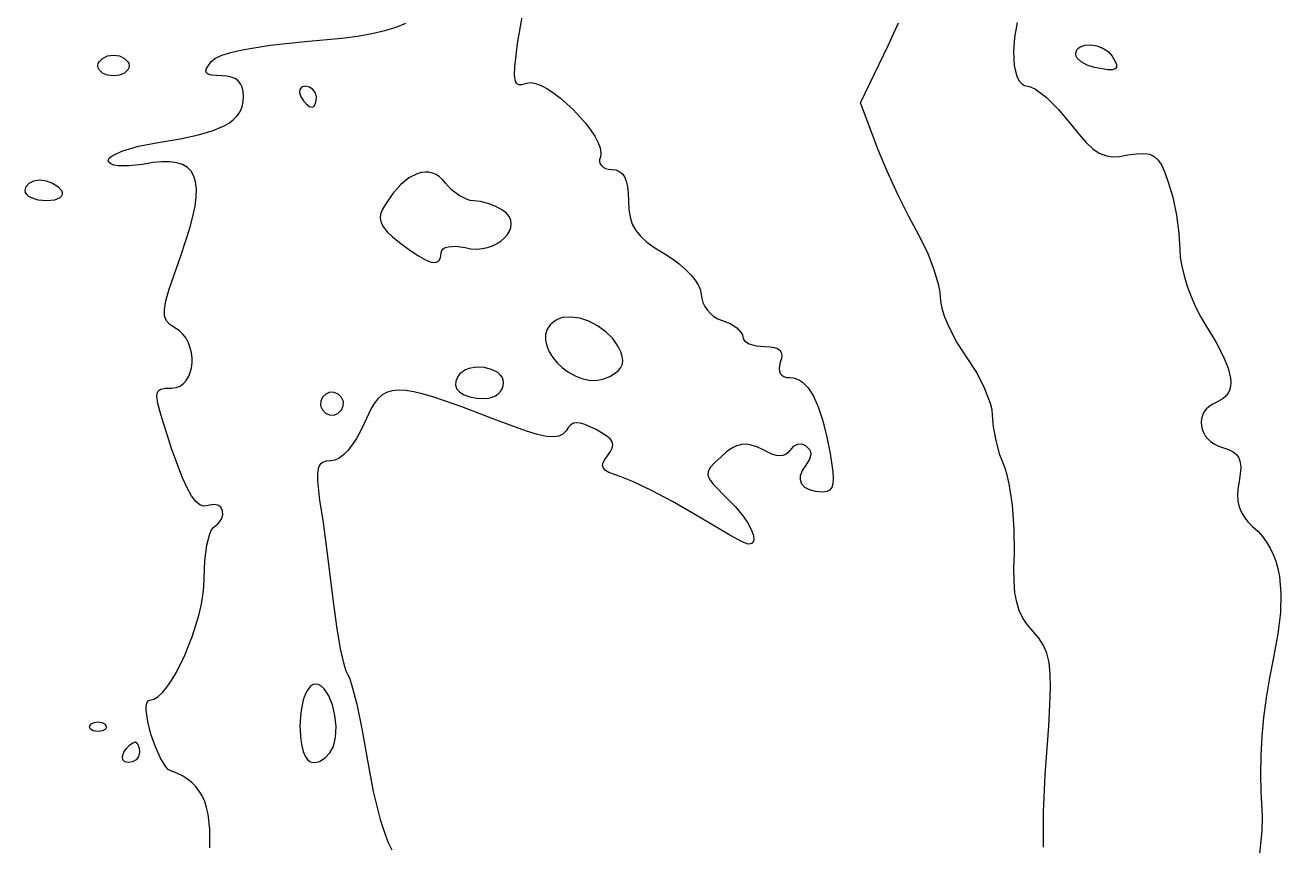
# Model space of a CAD drawing. Extents: x 239 to 1106, y -837 to 40.
# Drawn here: x 764.8 to 1105.5, y -414.3 to -191.7 of the extents above; entities that cross this region are included whole.
import ezdxf

# ---------------------------------------------------------------- set-up
doc = ezdxf.new("R2010")
doc.units = 0

msp = doc.modelspace()

# ---------------------------------------------------------------- linework, layer by layer
at = {"layer": 'Layer 1'}
for p, q in [((900.252435, -185.94803), (898.312156, -196.707734)), ((855.034462, -194.639526), (858.920185, -193.94286)), ((858.920185, -193.94286), (862.387536, -193.135399)), ((862.387536, -193.135399), (865.449329, -192.209288)), ((865.449329, -192.209288), (868.118382, -191.156674)), ((999.06534, -196.990228), (1001.747001, -191.074595)), ((1033.985381, -191.015389), (1033.23628, -195.036502)), ((823.699715, -198.401084), (831.332944, -197.139905)), ((831.332944, -197.139905), (840.738896, -196.143308)), ((840.738896, -196.143308), (850.717549, -195.233253)), ((850.717549, -195.233253), (855.034462, -194.639526)), ((898.312156, -196.707734), (897.597781, -202.987161)), ((991.44535, -212.794628), (999.06534, -196.990228)), ((1033.23628, -195.036502), (1032.966736, -199.001392)), ((1050.588095, -197.906403), (1051.095901, -197.555555)), ((1051.095901, -197.555555), (1052.400075, -197.130017)), ((1052.400075, -197.130017), (1053.962217, -197.061667)), ((1053.962217, -197.061667), (1055.630193, -197.337275)), ((1055.630193, -197.337275), (1057.251868, -197.943612)), ((784.920957, -201.598716), (785.846998, -200.694724)), ((785.846998, -200.694724), (787.196371, -200.055315)), ((787.196371, -200.055315), (788.81033, -199.81278)), ((788.81033, -199.81278), (790.424289, -200.055315)), ((790.424289, -200.055315), (791.773663, -200.694724)), ((791.773663, -200.694724), (792.699703, -201.598716)), ((815.338896, -201.505528), (816.441875, -200.673192)), ((816.441875, -200.673192), (818.236076, -199.87393)), ((818.236076, -199.87393), (820.671893, -199.114356)), ((820.671893, -199.114356), (823.699715, -198.401084)), ((1032.966736, -199.001392), (1033.186671, -202.609095)), ((1049.87, -199.53111), (1049.956127, -198.892527)), ((1049.972526, -200.07075), (1049.87, -199.53111)), ((1049.956127, -198.892527), (1050.201831, -198.351509)), ((1050.266875, -200.620311), (1049.972526, -200.07075)), ((1050.201831, -198.351509), (1050.588095, -197.906403)), ((1051.351668, -201.683055), (1050.266875, -200.620311)), ((1057.251868, -197.943612), (1058.675105, -198.867448)), ((1058.675105, -198.867448), (1059.74777, -200.095554)), ((1059.74777, -200.095554), (1060.513959, -201.340198)), ((784.577, -202.635), (784.666297, -202.10859)), ((784.666297, -203.242438), (784.577, -202.635)), ((784.577, -202.635), (784.577, -202.635)), ((784.666297, -202.10859), (784.920957, -201.598716)), ((784.920957, -203.790345), (784.666297, -203.242438)), ((785.846998, -204.681109), (784.920957, -203.790345)), ((792.699703, -203.790345), (791.773663, -204.681109)), ((792.699703, -201.598716), (792.954363, -202.10859)), ((792.954363, -203.242438), (792.699703, -203.790345)), ((792.954363, -202.10859), (793.04366, -202.635)), ((793.04366, -202.635), (792.954363, -203.242438)), ((813.850616, -204.119942), (814.033619, -203.432576)), ((813.998342, -204.645249), (813.850616, -204.119942)), ((814.033619, -203.432576), (815.338896, -201.505528)), ((897.597781, -202.987161), (897.528328, -205.061926)), ((1033.186671, -202.609095), (1033.483293, -204.184951)), ((1033.483293, -204.184951), (1033.906006, -205.558648)), ((1052.965626, -202.587048), (1051.351668, -201.683055)), ((1054.95, -203.2), (1052.965626, -202.587048)), ((1058.557149, -203.826175), (1054.95, -203.199994)), ((1054.95, -203.199994), (1054.95, -203.2)), ((1059.74226, -203.80523), (1058.557149, -203.826175)), ((1060.523883, -203.552774), (1059.74226, -203.80523)), ((1060.513959, -201.340198), (1060.903118, -202.326873)), ((1060.90863, -203.062193), (1060.523883, -203.552774)), ((1060.903118, -202.326873), (1060.90863, -203.062193)), ((787.196371, -205.254373), (785.846998, -204.681109)), ((788.81033, -205.45722), (787.196371, -205.254373)), ((790.424289, -205.254373), (788.81033, -205.45722)), ((791.773663, -204.681109), (790.424289, -205.254373)), ((814.490026, -205.025037), (813.998342, -204.645249)), ((815.338897, -205.275839), (814.490026, -205.025037)), ((818.161116, -205.456638), (815.338897, -205.275839)), ((819.550178, -205.537115), (818.161116, -205.456638)), ((820.754031, -205.782957), (819.550178, -205.537115)), ((821.772676, -206.200778), (820.754031, -205.782957)), ((822.606112, -206.797192), (821.772676, -206.200778)), ((823.25434, -207.578814), (822.606112, -206.797192)), ((823.71736, -208.55226), (823.25434, -207.578814)), ((897.528328, -205.061926), (897.677156, -206.514921)), ((897.677156, -206.514921), (898.064109, -207.412294)), ((898.064109, -207.412294), (898.709031, -207.820189)), ((898.709031, -207.820189), (899.631765, -207.804753)), ((899.631765, -207.804753), (900.852156, -207.432134)), ((900.852156, -207.432134), (901.98256, -207.272695)), ((901.98256, -207.272695), (903.333725, -207.505996)), ((903.333725, -207.505996), (904.86183, -208.088215)), ((1033.906006, -205.558648), (1034.45605, -206.692566)), ((1034.45605, -206.692566), (1035.134665, -207.549086)), ((1035.134665, -207.549086), (1035.943091, -208.090586)), ((823.995172, -209.724143), (823.71736, -208.55226)), ((824.087776, -211.101078), (823.995172, -209.724143)), ((824.017013, -212.328846), (824.087776, -211.101078)), ((839.328331, -209.161566), (839.231317, -210.065558)), ((839.231317, -210.065558), (839.61055, -211.101842)), ((839.848677, -208.522157), (839.328331, -209.161566)), ((839.61055, -211.101842), (840.333744, -212.257187)), ((840.73944, -208.279622), (839.848677, -208.522157)), ((841.938882, -208.522157), (840.73944, -208.279622)), ((842.926659, -209.161566), (841.938882, -208.522157)), ((843.596936, -210.065558), (842.926659, -209.161566)), ((843.84388, -211.101842), (843.596936, -210.065558)), ((843.746866, -212.257187), (843.84388, -211.101842)), ((843.84388, -211.101842), (843.84388, -211.101842)), ((904.86183, -208.088215), (906.523054, -208.975532)), ((906.523054, -208.975532), (908.273574, -210.124124)), ((908.273574, -210.124124), (910.069569, -211.49017)), ((1035.943091, -208.090586), (1036.882568, -208.279446)), ((1036.882568, -208.279446), (1037.77333, -208.484498)), ((1037.77333, -208.484498), (1038.928676, -209.073195)), ((1038.928676, -209.073195), (1041.821451, -211.242777)), ((822.892737, -215.541683), (823.427348, -214.544601)), ((823.427348, -214.544601), (823.799489, -213.475171)), ((823.799489, -213.475171), (824.017013, -212.328846)), ((840.333744, -212.257187), (841.162772, -213.147951)), ((841.162772, -213.147951), (841.991799, -213.721215)), ((841.991799, -213.721215), (842.71499, -213.924062)), ((842.71499, -213.924062), (843.129504, -213.721215)), ((843.129504, -213.721215), (843.491102, -213.147951)), ((843.491102, -213.147951), (843.746866, -212.257187)), ((910.069569, -211.49017), (913.622701, -214.69934)), ((996.24312, -225.494628), (991.44535, -212.794628)), ((1041.821451, -211.242777), (1045.137559, -214.470694)), ((1045.137559, -214.470694), (1048.453668, -218.439446)), ((820.23553, -218.14432), (821.304682, -217.336995)), ((821.304682, -217.336995), (822.1878, -216.470965)), ((822.1878, -216.470965), (822.892737, -215.541683)), ((913.622701, -214.69934), (916.831877, -218.252472)), ((811.824334, -221.459538), (815.833318, -220.259542)), ((815.833318, -220.259542), (818.972489, -218.897488)), ((818.972489, -218.897488), (820.23553, -218.14432)), ((916.831877, -218.252472), (918.197928, -220.048471)), ((918.197928, -220.048471), (919.346526, -221.798996)), ((1048.453668, -218.439446), (1050.71806, -221.291983)), ((1050.71806, -221.291983), (1052.704638, -223.532671)), ((791.314711, -225.811927), (795.6142, -224.546338)), ((795.6142, -224.546338), (800.945576, -223.518878)), ((800.945576, -223.518878), (806.882699, -222.533856)), ((806.882699, -222.533856), (811.824334, -221.459538)), ((919.346526, -221.798996), (920.233849, -223.460226)), ((920.233849, -223.460226), (920.816076, -224.98834)), ((1052.704638, -223.532671), (1054.506007, -225.21112)), ((787.398876, -228.316648), (787.66842, -227.751653)), ((787.66842, -227.751653), (788.44398, -227.130433)), ((788.44398, -227.130433), (789.675946, -226.476141)), ((789.675946, -226.476141), (791.314711, -225.811927)), ((920.676085, -228.101625), (920.660651, -228.713473)), ((920.889956, -227.469934), (920.676085, -228.101625)), ((920.816076, -224.98834), (921.049386, -226.339516)), ((921.049386, -226.339516), (920.889956, -227.469934)), ((998.716996, -231.293386), (996.24312, -225.494628)), ((1054.506007, -225.21112), (1056.214772, -226.37694)), ((1056.214772, -226.37694), (1057.923536, -227.079739)), ((1057.923536, -227.079739), (1059.724904, -227.369126)), ((1059.724904, -227.369126), (1061.71148, -227.294712)), ((1061.71148, -227.294712), (1063.975868, -226.906106)), ((1063.975868, -226.906106), (1066.370345, -226.584747)), ((1066.370345, -226.584747), (1068.315032, -226.504821)), ((1068.315032, -226.504821), (1069.889303, -226.72255)), ((1069.889303, -226.72255), (1071.172534, -227.29416)), ((1071.172534, -227.29416), (1072.244101, -228.275874)), ((787.579123, -228.886054), (787.398876, -228.316648)), ((788.100022, -229.326475), (787.579123, -228.886054)), ((788.931805, -229.641219), (788.100022, -229.326475)), ((790.044709, -229.833593), (788.931805, -229.641219)), ((792.994812, -229.864461), (790.044709, -229.833593)), ((796.712206, -229.445538), (792.994812, -229.864461)), ((799.471172, -228.977133), (796.712206, -229.445538)), ((801.930002, -228.741066), (799.471172, -228.977133)), ((804.09283, -228.744779), (801.930002, -228.741066)), ((805.963789, -228.995713), (804.09283, -228.744779)), ((807.547014, -229.501309), (805.963789, -228.995713)), ((808.84664, -230.26901), (807.547014, -229.501309)), ((809.866799, -231.306256), (808.84664, -230.26901)), ((810.611627, -232.620488), (809.866799, -231.306256)), ((873.337691, -231.53978), (872.272672, -231.675793)), ((874.372118, -231.580708), (873.337691, -231.53978)), ((875.368924, -231.801056), (874.372118, -231.580708)), ((920.660651, -228.713473), (920.830425, -229.285634)), ((920.830425, -229.285634), (921.172178, -229.798263)), ((921.172178, -229.798263), (921.672681, -230.231517)), ((921.672681, -230.231517), (922.318704, -230.565553)), ((922.318704, -230.565553), (923.097019, -230.780526)), ((923.097019, -230.780526), (923.994396, -230.856594)), ((923.994396, -230.856594), (925.079737, -230.97731)), ((925.079737, -230.97731), (926.009636, -231.346073)), ((926.009636, -231.346073), (926.7874, -231.972805)), ((1001.640653, -237.594875), (998.716996, -231.293386)), ((1072.244101, -228.275874), (1073.183378, -229.723915)), ((1073.183378, -229.723915), (1074.069742, -231.694508)), ((765.121861, -235.465716), (765.950887, -234.561724)), ((765.950887, -234.561724), (767.203248, -233.922315)), ((767.203248, -233.922315), (768.77311, -233.67978)), ((768.77311, -233.67978), (770.53259, -233.922315)), ((770.53259, -233.922315), (772.26561, -234.561724)), ((772.26561, -234.561724), (773.734045, -235.465716)), ((811.085258, -234.219149), (810.611627, -232.620488)), ((811.291825, -236.109679), (811.085258, -234.219149)), ((866.734674, -234.923137), (864.551312, -237.373837)), ((868.964341, -233.120665), (866.734674, -234.923137)), ((871.184089, -231.986264), (868.964341, -233.120665)), ((872.272672, -231.675793), (871.184089, -231.986264)), ((876.321082, -232.203305), (875.368924, -231.801056)), ((877.221562, -232.789935), (876.321082, -232.203305)), ((878.063338, -233.563427), (877.221562, -232.789935)), ((878.83938, -234.526262), (878.063338, -233.563427)), ((880.545938, -236.347472), (878.83938, -234.526262)), ((926.7874, -231.972805), (927.416336, -232.867426)), ((927.416336, -232.867426), (927.899751, -234.039861)), ((927.899751, -234.039861), (928.240953, -235.500029)), ((1074.069742, -231.694508), (1074.982568, -234.243876)), ((1074.982568, -234.243876), (1076.18201, -238.380188)), ((764.822, -236.502), (765.121861, -235.465716)), ((764.937755, -237.109438), (764.822, -236.502)), ((764.822, -236.502), (764.822, -236.502)), ((765.271792, -237.657345), (764.937755, -237.109438)), ((765.804265, -238.139107), (765.271792, -237.657345)), ((766.515332, -238.548109), (765.804265, -238.139107)), ((773.734045, -235.465716), (774.69977, -236.502)), ((774.640239, -238.139107), (774.205881, -238.548109)), ((774.876159, -237.657345), (774.640239, -238.139107)), ((774.69977, -236.502), (774.900412, -237.109438)), ((774.900412, -237.109438), (774.876159, -237.657345)), ((810.920305, -240.796113), (811.235462, -238.29952)), ((811.235462, -238.29952), (811.291825, -236.109679)), ((864.551312, -237.373837), (862.47048, -240.452922)), ((882.543539, -237.877643), (880.545938, -236.347472)), ((884.594057, -238.931567), (882.543539, -237.877643)), ((928.240953, -235.500029), (928.443249, -237.257853)), ((928.443249, -237.257853), (928.509946, -239.323254)), ((1004.617218, -243.631791), (1001.640653, -237.594875)), ((1076.18201, -238.380188), (1077.169787, -243.204415)), ((768.393872, -239.121373), (766.515332, -238.548109)), ((770.74866, -239.32422), (768.393872, -239.121373)), ((772.794771, -239.121373), (770.74866, -239.32422)), ((774.205881, -238.548109), (772.794771, -239.121373)), ((810.350486, -243.6069), (810.920305, -240.796113)), ((861.679486, -241.769224), (861.222529, -242.992922)), ((862.47048, -240.452922), (861.679486, -241.769224)), ((885.564747, -239.222057), (884.594057, -238.931567)), ((886.45937, -239.324032), (885.564747, -239.222057)), ((888.329093, -239.52247), (886.45937, -239.324032)), ((890.41048, -240.064866), (888.329093, -239.52247)), ((892.491868, -240.871845), (890.41048, -240.064866)), ((894.36159, -241.864032), (892.491868, -240.871845)), ((895.410206, -242.700571), (894.36159, -241.864032)), ((928.509946, -239.323254), (928.610267, -241.701195)), ((928.610267, -241.701195), (928.942098, -243.794709)), ((809.530141, -246.739322), (810.350486, -243.6069)), ((861.222529, -242.992922), (861.116145, -244.163702)), ((861.116145, -244.163702), (861.37687, -245.321253)), ((896.135949, -243.60863), (895.410206, -242.700571)), ((896.559901, -244.567125), (896.135949, -243.60863)), ((896.703147, -245.554973), (896.559901, -244.567125)), ((928.942098, -243.794709), (929.551741, -245.663327)), ((1007.24982, -248.636828), (1004.617218, -243.631791)), ((1077.169787, -243.204415), (1077.840064, -248.134472)), ((807.154406, -253.998838), (809.530141, -246.739322)), ((861.37687, -245.321253), (862.021241, -246.505263)), ((862.021241, -246.505263), (863.065793, -247.755419)), ((863.065793, -247.755419), (864.527064, -249.11141)), ((894.89075, -249.378202), (895.659489, -248.483786)), ((895.659489, -248.483786), (896.231857, -247.534387)), ((896.231857, -247.534387), (896.586771, -246.551088)), ((896.586771, -246.551088), (896.703147, -245.554973)), ((929.551741, -245.663327), (930.485499, -247.366579)), ((930.485499, -247.366579), (931.789673, -248.963997)), ((1009.604608, -253.306691), (1007.24982, -248.636828)), ((1077.840064, -248.134472), (1078.087008, -252.588276)), ((864.527064, -249.11141), (866.42159, -250.612922)), ((866.42159, -250.612922), (869.175461, -252.69045)), ((878.208778, -252.381219), (878.796925, -252.021276)), ((878.796925, -252.021276), (879.580201, -251.777087)), ((879.580201, -251.777087), (881.639541, -251.649204)), ((881.639541, -251.649204), (884.20159, -252.024032)), ((884.20159, -252.024032), (885.782267, -252.32851)), ((888.839443, -252.287583), (890.273773, -251.984346)), ((890.273773, -251.984346), (891.617153, -251.520706)), ((891.617153, -251.520706), (892.848498, -250.917746)), ((892.848498, -250.917746), (893.946725, -250.19655)), ((893.946725, -250.19655), (894.89075, -249.378202)), ((931.789673, -248.963997), (933.510565, -250.515111)), ((933.510565, -250.515111), (935.694479, -252.079453)), ((935.694479, -252.079453), (938.387716, -253.716554)), ((803.913263, -263.31655), (807.154406, -253.998838)), ((869.175461, -252.69045), (871.51923, -254.268577)), ((871.51923, -254.268577), (873.466124, -255.350612)), ((873.466124, -255.350612), (875.029373, -255.939861)), ((877.057849, -255.65323), (877.549535, -254.783965)), ((877.549535, -254.783965), (877.71049, -253.435142)), ((877.71048, -253.435142), (877.838913, -252.853611)), ((877.71049, -253.435142), (877.71048, -253.435142)), ((877.838913, -252.853611), (878.208778, -252.381219)), ((885.782267, -252.32851), (887.335246, -252.409332)), ((887.335246, -252.409332), (888.839443, -252.287583)), ((938.387716, -253.716554), (940.432723, -255.046083)), ((940.432723, -255.046083), (942.312366, -256.468218)), ((1011.483148, -258.055955), (1009.604608, -253.306691)), ((1078.087008, -252.588276), (1078.228119, -254.67738)), ((1078.228119, -254.67738), (1078.633813, -257.077368)), ((875.029373, -255.939861), (876.222205, -256.039631)), ((876.222205, -256.039631), (877.057849, -255.65323)), ((942.312366, -256.468218), (943.993571, -257.94327)), ((943.993571, -257.94327), (945.443266, -259.431554)), ((1012.726688, -262.328981), (1011.483148, -258.055955)), ((1078.633813, -257.077368), (1079.277632, -259.70225)), ((945.443266, -259.431554), (946.628378, -260.893381)), ((946.628378, -260.893381), (947.515834, -262.289065)), ((947.515834, -262.289065), (948.072561, -263.578919)), ((1013.060725, -264.113267), (1012.726688, -262.328981)), ((1079.277632, -259.70225), (1080.133117, -262.466039)), ((803.021949, -266.475555), (803.913263, -263.31655)), ((948.072561, -263.578919), (948.265486, -264.723254)), ((948.265486, -264.723254), (948.38069, -265.801981)), ((1013.17648, -265.570128), (1013.060725, -264.113267)), ((1013.317591, -267.094794), (1013.17648, -265.570128)), ((1080.133117, -262.466039), (1081.17381, -265.282744)), ((1081.17381, -265.282744), (1082.373254, -268.066378)), ((802.603577, -268.850734), (803.021949, -266.475555)), ((802.648226, -270.604146), (802.603577, -268.850734)), ((948.38069, -265.801981), (948.710868, -266.897245)), ((948.710868, -266.897245), (949.232869, -267.972664)), ((949.232869, -267.972664), (949.923541, -268.99186)), ((949.923541, -268.99186), (950.759734, -269.918452)), ((1013.723285, -268.87743), (1013.317591, -267.094794)), ((1014.367104, -270.858503), (1013.723285, -268.87743)), ((1082.373254, -268.066378), (1083.704989, -270.730951)), ((803.145973, -271.897845), (802.648226, -270.604146)), ((804.086897, -272.893891), (803.145973, -271.897845)), ((908.75488, -271.779524), (907.372502, -272.890154)), ((909.655074, -271.328561), (908.75488, -271.779524)), ((910.651595, -271.029321), (909.655074, -271.328561)), ((912.869123, -270.857893), (910.651595, -271.029321)), ((915.278479, -271.209017), (912.869123, -270.857893)), ((917.750678, -272.026469), (915.278479, -271.209017)), ((920.156733, -273.254025), (917.750678, -272.026469)), ((950.759734, -269.918452), (951.718297, -270.71606)), ((951.718297, -270.71606), (952.776078, -271.348304)), ((952.776078, -271.348304), (953.909926, -271.778804)), ((953.909926, -271.778804), (956.101555, -272.643109)), ((1015.222589, -272.978483), (1014.367104, -270.858503)), ((1083.704989, -270.730951), (1085.142558, -273.190476)), ((805.461076, -273.754338), (804.086897, -272.893891)), ((806.642191, -274.542785), (805.461076, -273.754338)), ((807.647193, -275.511065), (806.642191, -274.542785)), ((808.478563, -276.627346), (807.647193, -275.511065)), ((906.03815, -275.612468), (906.007626, -277.137336)), ((906.480017, -274.182271), (906.03815, -275.612468)), ((907.372502, -272.890154), (906.480017, -274.182271)), ((922.367658, -274.83546), (920.156733, -273.254025)), ((924.254469, -276.714551), (922.367658, -274.83546)), ((956.101555, -272.643109), (957.896311, -273.824912)), ((957.896311, -273.824912), (959.108984, -275.11255)), ((959.108984, -275.11255), (959.439162, -275.72991)), ((959.439162, -275.72991), (959.554366, -276.294354)), ((1017.462726, -277.397034), (1015.222589, -272.978483)), ((1085.142558, -273.190476), (1087.85674, -277.629962)), ((809.13878, -277.859796), (808.478563, -276.627346)), ((809.630326, -279.176581), (809.13878, -277.859796)), ((809.955681, -280.54587), (809.630326, -279.176581)), ((906.007626, -277.137336), (906.349172, -278.713467)), ((906.349172, -278.713467), (907.023514, -280.297453)), ((925.68818, -278.835074), (924.254469, -276.714551)), ((925.68816, -278.835084), (925.68818, -278.835074)), ((926.40143, -280.309584), (925.68816, -278.835084)), ((959.554366, -276.294354), (959.670121, -276.808638)), ((959.670121, -276.808638), (960.004158, -277.286541)), ((960.004158, -277.286541), (961.247699, -278.09352)), ((961.247699, -278.09352), (963.126238, -278.635916)), ((963.126238, -278.635916), (965.481026, -278.834354)), ((965.481026, -278.834354), (966.924658, -278.9005)), ((966.924658, -278.9005), (968.08717, -279.098937)), ((968.08717, -279.098937), (968.978485, -279.429666)), ((1020.23203, -281.656828), (1017.462726, -277.397034)), ((1087.85674, -277.629962), (1089.869777, -281.454289)), ((810.117325, -281.935829), (809.955681, -280.54587)), ((810.117738, -283.314625), (810.117325, -281.935829)), ((907.023514, -280.297453), (907.991377, -281.845885)), ((907.991377, -281.845885), (909.213488, -283.315356)), ((926.843503, -281.582339), (926.40143, -280.309584)), ((927.007765, -282.689729), (926.843503, -281.582339)), ((926.8876, -283.668135), (927.007765, -282.689729)), ((968.978485, -279.429666), (969.608524, -279.892686)), ((969.608524, -279.892686), (969.987208, -280.487999)), ((970.030203, -282.075497), (969.714356, -283.067684)), ((969.987208, -280.487999), (970.124461, -281.215602)), ((970.124461, -281.215602), (970.030203, -282.075497)), ((1023.001334, -285.912195), (1020.23203, -281.656828)), ((1089.869777, -281.454289), (1091.194897, -284.709759)), ((809.176402, -287.065715), (809.644796, -285.911401)), ((809.644796, -285.911401), (809.959402, -284.650427)), ((809.959402, -284.650427), (810.117738, -283.314625)), ((883.488824, -285.691637), (882.784022, -286.29129)), ((884.315168, -285.216835), (883.488824, -285.691637)), ((885.237836, -284.863161), (884.315168, -285.216835)), ((887.271274, -284.504321), (885.237836, -284.863161)), ((889.387391, -284.585349), (887.271274, -284.504321)), ((891.384445, -285.076481), (889.387391, -284.585349)), ((893.06069, -285.947951), (891.384445, -285.076481)), ((893.715465, -286.517012), (893.06069, -285.947951)), ((909.213488, -283.315356), (910.650571, -284.662458)), ((910.650571, -284.662458), (912.263354, -285.843781)), ((912.263354, -285.843781), (914.012562, -286.815918)), ((924.754399, -286.193252), (925.767532, -285.383516)), ((925.767532, -285.383516), (926.476394, -284.553938)), ((926.476394, -284.553938), (926.8876, -283.668135)), ((969.714356, -283.067684), (969.396856, -284.800704)), ((969.396856, -284.800704), (969.476231, -285.523347)), ((969.476231, -285.523347), (969.714356, -286.136849)), ((969.714356, -286.136849), (970.111231, -286.631288)), ((1025.241471, -290.299855), (1023.001334, -285.912195)), ((1091.194897, -284.709759), (1091.845331, -287.442676)), ((805.814543, -289.979715), (806.873289, -289.570369)), ((806.873289, -289.570369), (807.788168, -288.927032)), ((807.788168, -288.927032), (808.556699, -288.081536)), ((808.556699, -288.081536), (809.176402, -287.065715)), ((881.638384, -288.246517), (881.546882, -289.374302)), ((881.546882, -289.374302), (881.918401, -290.383025)), ((882.22598, -287.019514), (881.638384, -288.246517)), ((882.784022, -286.29129), (882.22598, -287.019514)), ((894.214384, -287.169994), (893.715465, -286.517012)), ((894.532228, -287.903179), (894.214384, -287.169994)), ((894.246875, -290.326803), (894.541224, -289.542975)), ((894.64378, -288.712844), (894.532228, -287.903179)), ((894.541224, -289.542975), (894.64375, -288.712844)), ((894.64375, -288.712844), (894.64378, -288.712844)), ((914.012562, -286.815918), (915.85892, -287.535461)), ((915.85892, -287.535461), (917.763156, -287.959001)), ((917.763156, -287.959001), (919.685993, -288.043131)), ((919.685993, -288.043131), (921.58816, -287.744441)), ((921.58816, -287.744441), (923.43038, -287.019524)), ((923.43038, -287.019524), (924.754399, -286.193252)), ((970.111231, -286.631288), (970.666856, -286.996744)), ((970.666856, -286.996744), (971.381231, -287.223293)), ((971.381231, -287.223293), (972.254356, -287.301014)), ((972.254356, -287.301014), (973.187219, -287.377357)), ((973.187219, -287.377357), (974.081634, -287.60749)), ((974.081634, -287.60749), (974.938843, -287.993065)), ((974.938843, -287.993065), (975.760085, -288.535736)), ((975.760085, -288.535736), (977.299629, -290.098981)), ((1091.921674, -288.627647), (1091.834306, -289.699343)), ((1091.845331, -287.442676), (1091.921674, -288.627647)), ((800.592745, -292.31045), (800.655584, -291.608755)), ((800.844099, -294.312462), (800.592745, -292.31045)), ((800.655584, -291.608755), (800.844099, -291.075732)), ((800.844099, -291.075732), (801.158292, -290.688229)), ((801.158292, -290.688229), (801.598161, -290.423096)), ((801.598161, -290.423096), (802.854932, -290.167334)), ((802.854932, -290.167334), (804.61441, -290.123238)), ((804.61441, -290.123238), (805.814543, -289.979715)), ((845.497497, -292.637496), (845.008019, -293.722286)), ((846.38385, -291.817288), (845.497497, -292.637496)), ((846.936167, -291.471677), (846.38385, -291.817288)), ((847.521557, -291.274894), (846.936167, -291.471677)), ((848.712182, -291.288123), (847.521557, -291.274894)), ((849.796972, -291.777601), (848.712182, -291.288123)), ((850.61718, -292.663954), (849.796972, -291.777601)), ((850.962791, -293.216271), (850.61718, -292.663954)), ((850.61718, -292.663954), (850.61718, -292.663954)), ((861.636991, -292.053097), (860.520919, -293.038052)), ((862.907678, -291.339754), (861.636991, -292.053097)), ((864.371841, -290.896782), (862.907678, -291.339754)), ((866.068341, -290.722942), (864.371841, -290.896782)), ((868.036039, -290.816994), (866.068341, -290.722942)), ((870.313795, -291.177696), (868.036039, -290.816994)), ((872.94047, -291.80381), (870.313795, -291.177696)), ((875.954925, -292.694094), (872.94047, -291.80381)), ((883.30262, -295.262214), (875.954925, -292.694094)), ((881.918401, -290.383025), (882.719868, -291.252841)), ((882.719868, -291.252841), (883.918209, -291.963909)), ((883.918209, -291.963909), (885.480352, -292.496382)), ((885.480352, -292.496382), (887.373223, -292.830419)), ((887.373223, -292.830419), (889.56375, -292.946174)), ((889.56375, -292.946174), (890.592317, -292.856877)), ((890.592317, -292.856877), (891.548124, -292.602216)), ((891.548124, -292.602216), (892.411327, -292.202035)), ((892.411327, -292.202035), (893.162083, -291.676176)), ((893.162083, -291.676176), (893.780546, -291.044485)), ((893.780546, -291.044485), (894.246875, -290.326803)), ((977.299629, -290.098981), (978.710191, -292.310455)), ((978.710191, -292.310455), (980.001692, -295.183387)), ((1026.740775, -294.317103), (1025.241471, -290.299855)), ((1089.8808, -292.96914), (1087.964778, -294.074876)), ((1090.606475, -292.292663), (1089.8808, -292.96914)), ((1091.175053, -291.526064), (1090.606475, -292.292663)), ((1091.584881, -290.663553), (1091.175053, -291.526064)), ((1091.834306, -289.699343), (1091.584881, -290.663553)), ((801.598161, -297.266974), (800.844099, -294.312462)), ((845.008019, -293.722286), (844.99479, -294.912911)), ((844.99479, -294.912911), (845.191573, -295.498301)), ((845.191573, -295.498301), (845.537184, -296.050618)), ((845.537184, -296.050618), (846.357392, -296.936971)), ((849.770514, -296.897284), (850.656867, -296.077076)), ((850.656867, -296.077076), (851.146345, -294.992285)), ((851.159574, -293.801661), (850.962791, -293.216271)), ((851.146345, -294.992285), (851.159574, -293.801661)), ((858.597177, -295.827761), (856.825566, -299.7188)), ((859.520601, -294.29586), (858.597177, -295.827761)), ((860.520919, -293.038052), (859.520601, -294.29586)), ((892.667766, -298.872134), (883.30262, -295.262214)), ((980.001692, -295.183387), (981.184055, -298.731004)), ((1027.146469, -296.029725), (1026.740775, -294.317103)), ((1027.28758, -297.461228), (1027.146469, -296.029725)), ((1085.235025, -295.888097), (1084.65749, -296.685429)), ((1085.977098, -295.175101), (1085.235025, -295.888097)), ((1086.886189, -294.564631), (1085.977098, -295.175101)), ((1087.964778, -294.074876), (1086.886189, -294.564631)), ((804.61441, -306.774338), (801.598161, -297.266974)), ((846.357392, -296.936971), (847.442182, -297.426449)), ((847.442182, -297.426449), (848.632807, -297.439678)), ((848.632807, -297.439678), (849.218197, -297.242895)), ((849.218197, -297.242895), (849.770514, -296.897284)), ((856.825566, -299.7188), (855.824008, -301.856962)), ((900.821352, -301.853106), (892.667766, -298.872134)), ((913.645376, -299.695096), (912.895172, -300.102444)), ((914.504721, -299.54241), (913.645376, -299.695096)), ((915.509587, -299.641077), (914.504721, -299.54241)), ((916.696353, -299.987792), (915.509587, -299.641077)), ((981.184055, -298.731004), (982.267202, -302.966537)), ((1027.538934, -300.622999), (1027.28758, -297.461228)), ((1083.98611, -298.460337), (1083.887304, -299.401534)), ((1083.887304, -299.401534), (1083.943114, -300.354306)), ((1084.242012, -297.548905), (1083.98611, -298.460337)), ((1084.65749, -296.685429), (1084.242012, -297.548905)), ((855.824008, -301.856962), (854.739769, -303.80661)), ((903.834849, -302.741664), (900.821352, -301.853106)), ((906.249725, -303.246577), (903.834849, -302.741664)), ((909.614343, -303.158381), (908.148662, -303.381072)), ((910.72945, -302.591732), (909.614343, -303.158381)), ((911.576666, -301.694354), (910.72945, -302.591732)), ((912.217729, -300.767761), (911.576666, -301.694354)), ((912.895172, -300.102444), (912.217729, -300.767761)), ((919.761106, -301.412132), (916.696353, -299.987792)), ((922.627421, -303.149562), (919.761106, -301.412132)), ((923.521492, -303.94221), (922.627421, -303.149562)), ((982.267202, -302.966537), (983.261056, -307.903214)), ((1028.240079, -304.340384), (1027.538934, -300.622999)), ((1083.943114, -300.354306), (1084.15106, -301.300463)), ((1084.15106, -301.300463), (1084.50866, -302.221815)), ((1084.50866, -302.221815), (1085.013434, -303.100172)), ((1085.013434, -303.100172), (1085.662903, -303.917344)), ((853.595999, -305.537977), (852.415849, -307.021298)), ((854.739769, -303.80661), (853.595999, -305.537977)), ((908.148662, -303.381072), (906.249725, -303.246577)), ((924.06499, -304.728242), (923.521492, -303.94221)), ((923.658193, -307.37738), (924.126726, -306.412754)), ((924.26453, -305.540733), (924.06499, -304.728242)), ((924.126726, -306.412754), (924.26453, -305.540733)), ((956.542572, -306.456812), (955.143032, -307.437973)), ((957.86935, -305.793149), (956.542572, -306.456812)), ((959.166361, -305.433757), (957.86935, -305.793149)), ((960.4766, -305.365406), (959.166361, -305.433757)), ((961.843063, -305.574867), (960.4766, -305.365406)), ((963.308743, -306.048912), (961.843063, -305.574867)), ((964.916636, -306.774312), (963.308743, -306.048912)), ((973.237774, -306.00702), (972.254406, -307.056534)), ((974.406349, -305.433755), (973.237774, -306.00702)), ((975.627839, -305.389657), (974.406349, -305.433755)), ((976.217088, -305.582583), (975.627839, -305.389657)), ((976.769956, -305.927644), (976.217088, -305.582583)), ((977.722454, -306.880144), (976.769956, -305.927644)), ((1029.311639, -308.216516), (1028.240079, -304.340384)), ((1085.662903, -303.917344), (1086.454585, -304.65514)), ((1086.454585, -304.65514), (1087.386, -305.295371)), ((1087.386, -305.295371), (1088.454668, -305.819846)), ((1088.454668, -305.819846), (1089.658108, -306.210376)), ((1089.658108, -306.210376), (1091.275922, -306.76104)), ((807.507186, -314.434028), (804.61441, -306.774338)), ((846.480369, -309.980775), (845.483773, -310.32418)), ((847.794466, -309.8788), (846.480369, -309.980775)), ((848.888627, -309.685323), (847.794466, -309.8788)), ((850.039012, -309.124737), (848.888627, -309.685323)), ((851.222469, -308.226806), (850.039012, -309.124737)), ((852.415849, -307.021298), (851.222469, -308.226806)), ((921.608774, -310.341812), (922.073449, -309.462625)), ((922.073449, -309.462625), (922.865546, -308.467682)), ((922.865546, -308.467682), (923.658193, -307.37738)), ((953.627736, -308.749862), (951.964168, -310.346179)), ((955.143032, -307.437973), (953.627736, -308.749862)), ((967.452221, -308.048718), (964.916636, -306.774312)), ((968.552997, -308.376691), (967.452221, -308.048718)), ((969.538017, -308.502919), (968.552997, -308.376691)), ((970.403976, -308.43071), (969.538017, -308.502919)), ((971.147565, -308.163371), (970.403976, -308.43071)), ((971.765478, -307.70421), (971.147565, -308.163371)), ((972.254406, -307.056534), (971.765478, -307.70421)), ((976.769956, -311.007644), (977.722454, -309.420143)), ((977.960579, -307.435769), (977.722454, -306.880144)), ((977.722454, -309.420143), (978.039954, -308.04431)), ((978.039954, -308.04431), (977.960579, -307.435769)), ((983.261056, -307.903214), (983.98425, -312.868557)), ((1030.67424, -311.854528), (1029.311639, -308.216516)), ((1091.275922, -306.76104), (1092.546472, -307.387771)), ((1092.546472, -307.387771), (1093.492908, -308.140179)), ((1093.492908, -308.140179), (1094.138381, -309.067874)), ((1094.138381, -309.067874), (1094.506041, -310.220464)), ((844.337246, -311.960181), (844.134399, -313.365223)), ((844.134399, -313.365223), (844.143219, -315.236591)), ((844.778218, -310.965242), (844.337246, -311.960181)), ((845.483773, -310.32418), (844.778218, -310.965242)), ((921.481442, -311.121781), (921.608774, -310.341812)), ((921.701376, -311.819068), (921.481442, -311.121781)), ((922.278497, -312.450209), (921.701376, -311.819068)), ((923.222728, -313.031741), (922.278497, -312.450209)), ((926.252206, -314.112122), (923.222728, -313.031741)), ((950.145158, -312.718607), (950.029402, -313.759302)), ((950.796694, -311.624997), (950.145158, -312.718607)), ((951.964168, -310.346179), (950.796694, -311.624997)), ((975.213323, -313.821045), (975.748553, -312.45734)), ((975.748553, -312.45734), (976.769956, -311.007644)), ((983.98425, -312.868557), (984.07465, -314.679847)), ((1031.281128, -313.717074), (1030.67424, -311.854528)), ((1094.500529, -313.398771), (1094.173658, -315.523706)), ((1094.61904, -311.64756), (1094.500529, -313.398771)), ((1094.506041, -310.220464), (1094.61904, -311.64756)), ((808.781595, -317.227036), (807.507186, -314.434028)), ((844.143219, -315.236591), (844.690026, -320.6032)), ((929.859368, -315.540877), (926.252206, -314.112122)), ((934.789447, -317.922128), (929.859368, -315.540877)), ((950.029402, -313.759302), (950.469272, -314.879373)), ((950.469272, -314.879373), (951.48461, -316.211112)), ((951.48461, -316.211112), (955.321066, -320.038762)), ((975.147728, -315.065688), (975.213323, -313.821045)), ((975.535232, -316.158195), (975.147728, -315.065688)), ((976.359299, -317.065494), (975.535232, -316.158195)), ((983.966612, -316.087646), (983.646908, -317.12503)), ((984.07465, -314.679847), (983.966612, -316.087646)), ((1031.825178, -316.065796), (1031.281128, -313.717074)), ((1032.685074, -321.838118), (1031.825178, -316.065796)), ((1094.173658, -315.523706), (1093.856709, -317.445793)), ((809.976629, -319.368507), (808.781595, -317.227036)), ((811.118746, -320.888207), (809.976629, -319.368507)), ((940.460356, -320.938376), (934.789447, -317.922128)), ((955.321066, -320.038762), (957.49671, -322.273939)), ((977.603391, -317.754512), (976.359299, -317.065494)), ((979.250972, -318.192176), (977.603391, -317.754512)), ((981.285506, -318.345414), (979.250972, -318.192176)), ((982.319584, -318.22084), (981.285506, -318.345414)), ((983.102309, -317.82507), (982.319584, -318.22084)), ((983.646908, -317.12503), (983.102309, -317.82507)), ((1093.856709, -317.445793), (1093.754734, -319.205821)), ((1093.754734, -319.205821), (1093.87104, -320.826942)), ((812.234405, -321.815902), (811.118746, -320.888207)), ((813.350063, -322.181357), (812.234405, -321.815902)), ((814.49218, -322.014338), (813.350063, -322.181357)), ((815.941875, -321.678649), (814.49218, -322.014338)), ((817.093914, -321.868818), (815.941875, -321.678649)), ((817.915224, -322.475705), (817.093914, -321.868818)), ((818.372733, -323.390169), (817.915224, -322.475705)), ((818.433366, -324.503071), (818.372733, -323.390169)), ((844.690026, -320.6032), (845.58079, -325.952187)), ((946.290006, -324.272122), (940.460356, -320.938376)), ((957.49671, -322.273939), (959.338319, -324.479353)), ((1033.174553, -328.404195), (1032.685074, -321.838118)), ((1093.87104, -320.826942), (1094.208936, -322.332306)), ((1094.208936, -322.332306), (1094.771727, -323.745064)), ((815.90329, -327.940998), (817.231718, -326.887626)), ((817.231718, -326.887626), (818.064052, -325.70527)), ((818.064052, -325.70527), (818.433366, -324.503071)), ((845.58079, -325.952187), (846.524471, -332.915128)), ((956.061905, -330.057673), (946.290006, -324.272122)), ((959.338319, -324.479353), (960.802897, -326.572321)), ((960.802897, -326.572321), (961.84745, -328.47016)), ((1094.771727, -323.745064), (1095.562721, -325.088366)), ((1095.562721, -325.088366), (1096.585226, -326.385363)), ((1096.585226, -326.385363), (1097.842548, -327.659206)), ((814.104124, -332.738787), (814.911103, -329.625519)), ((814.911103, -329.625519), (815.389006, -328.581514)), ((815.389006, -328.581514), (815.90329, -327.940998)), ((959.34714, -331.812742), (956.061905, -330.057673)), ((961.84745, -328.47016), (962.428982, -330.090186)), ((962.428982, -330.090186), (962.504499, -331.349717)), ((1033.21424, -334.996728), (1033.174553, -328.404195)), ((1097.842548, -327.659206), (1099.251592, -328.976335)), ((1099.251592, -328.976335), (1100.515941, -330.391029)), ((1100.515941, -330.391029), (1101.636424, -331.90825)), ((813.561728, -336.910385), (814.104124, -332.738787)), ((846.524471, -332.915128), (848.358916, -347.9787)), ((960.965506, -332.456562), (959.34714, -331.812742)), ((961.574944, -332.382217), (960.965506, -332.456562)), ((962.031005, -332.16607), (961.574944, -332.382217)), ((962.339066, -331.818459), (962.031005, -332.16607)), ((962.504499, -331.349717), (962.339066, -331.818459)), ((1101.636424, -331.90825), (1102.613866, -333.532958)), ((1102.613866, -333.532958), (1103.449094, -335.270114)), ((813.36329, -341.769898), (813.561728, -336.910385)), ((1033.085257, -339.112665), (1033.21424, -334.996728)), ((1103.449094, -335.270114), (1104.142936, -337.124679)), ((1104.142936, -337.124679), (1104.696218, -339.101614)), ((1033.134868, -342.629979), (1033.085257, -339.112665)), ((1104.696218, -339.101614), (1105.109767, -341.20588)), ((813.033688, -346.510897), (813.30391, -344.047587)), ((813.30391, -344.047587), (813.36329, -341.769898)), ((1033.382915, -345.637968), (1033.134868, -342.629979)), ((1105.109767, -341.20588), (1105.520973, -345.816246)), ((812.573295, -349.113942), (813.033688, -346.510897)), ((1033.849244, -348.225928), (1033.382915, -345.637968)), ((1105.520973, -345.816246), (1105.383168, -350.995465)), ((811.943401, -351.810831), (812.573295, -349.113942)), ((848.358916, -347.9787), (849.293777, -354.796122)), ((1034.553697, -350.483157), (1033.849244, -348.225928)), ((1035.516118, -352.498952), (1034.553697, -350.483157)), ((810.257794, -357.302588), (811.943401, -351.810831)), ((1036.756351, -354.36261), (1035.516118, -352.498952)), ((1105.383168, -350.995465), (1104.702969, -356.783223)), ((808.142235, -362.61906), (810.257794, -357.302588)), ((849.293777, -354.796122), (850.334471, -360.819786)), ((1038.29424, -356.163428), (1036.756351, -354.36261)), ((1039.899929, -358.030946), (1038.29424, -356.163428)), ((1104.702969, -356.783223), (1103.486988, -363.219206)), ((850.334471, -360.819786), (851.375165, -365.361782)), ((1041.138509, -359.938151), (1039.899929, -358.030946)), ((1042.039745, -362.057024), (1041.138509, -359.938151)), ((805.762089, -367.393137), (808.142235, -362.61906)), ((1042.633404, -364.559541), (1042.039745, -362.057024)), ((1103.486988, -363.219206), (1102.415978, -368.763334)), ((804.524473, -369.462056), (805.762089, -367.393137)), ((851.375165, -365.361782), (851.862439, -366.862183)), ((851.862439, -366.862183), (852.310026, -367.7342)), ((852.310026, -367.7342), (852.795096, -368.763867)), ((1042.94925, -367.617681), (1042.633404, -364.559541)), ((1043.01705, -371.403423), (1042.94925, -367.617681)), ((802.057508, -372.734209), (803.282722, -371.257709)), ((803.282722, -371.257709), (804.524473, -369.462056)), ((842.153602, -371.120517), (841.422692, -372.03395)), ((842.99696, -370.557244), (842.153602, -371.120517)), ((843.782717, -370.443557), (842.99696, -370.557244)), ((844.546976, -370.61347), (843.782717, -370.443557)), ((845.28147, -371.039696), (844.546976, -370.61347)), ((845.97793, -371.694952), (845.28147, -371.039696)), ((852.795096, -368.763867), (853.385999, -370.521135)), ((853.385999, -370.521135), (854.779471, -375.848061)), ((1102.415978, -368.763334), (1101.533483, -374.181778)), ((798.68779, -374.789898), (799.739371, -374.546192)), ((799.739371, -374.546192), (800.8695, -373.845666)), ((800.8695, -373.845666), (802.057508, -372.734209)), ((840.298214, -374.697976), (839.623528, -378.122682)), ((840.804229, -373.244213), (840.298214, -374.697976)), ((841.422692, -372.03395), (840.804229, -373.244213)), ((847.223677, -373.583411), (845.97793, -371.694952)), ((848.218069, -376.060565), (847.223677, -373.583411)), ((1042.866568, -376.088746), (1043.01705, -371.403423)), ((1101.533483, -374.181778), (1100.842811, -379.481155)), ((797.660879, -376.464213), (797.819077, -375.568213)), ((797.664738, -377.629757), (797.660879, -376.464213)), ((798.092481, -380.564425), (797.664738, -377.629757)), ((797.819077, -375.568213), (798.155868, -374.993021)), ((798.155868, -374.993021), (798.68779, -374.789898)), ((839.623528, -378.122682), (839.398633, -381.881425)), ((848.894961, -378.908136), (848.218069, -376.060565)), ((854.779471, -375.848061), (856.278776, -382.974157)), ((1042.52757, -381.845628), (1042.866568, -376.088746)), ((782.275689, -382.066928), (782.60201, -381.282)), ((782.602, -381.282), (783.536861, -380.80575)), ((782.60201, -381.282), (782.602, -381.282)), ((783.536861, -380.80575), (784.577555, -380.647)), ((784.577555, -380.647), (785.618249, -380.80575)), ((785.618249, -380.80575), (786.55311, -381.282)), ((786.55311, -381.282), (786.879429, -382.06693)), ((798.970015, -383.962114), (798.092481, -380.564425)), ((849.188208, -381.907843), (848.894961, -378.908136)), ((1100.842811, -379.481155), (1100.347269, -384.668081)), ((782.531452, -382.693106), (782.275689, -382.066928)), ((783.316382, -383.10762), (782.531452, -382.693106)), ((784.57756, -383.25755), (783.316382, -383.10762)), ((785.838737, -383.10762), (784.57756, -383.25755)), ((786.623666, -382.693109), (785.838737, -383.10762)), ((786.879429, -382.06693), (786.623666, -382.693109)), ((800.165049, -387.41272), (798.970015, -383.962114)), ((839.398633, -381.881425), (839.623528, -385.547565)), ((848.764048, -386.21517), (849.031663, -384.841406)), ((849.031663, -384.841406), (849.188208, -381.907843)), ((856.278776, -382.974157), (857.672246, -391.1586)), ((1041.557431, -395.030683), (1042.52757, -381.845628)), ((1100.347269, -384.668081), (1100.050164, -389.749173)), ((791.633, -388.902), (792.356194, -387.865716)), ((792.356194, -387.865716), (793.185222, -386.961724)), ((793.185222, -386.961724), (794.014249, -386.322315)), ((794.014249, -386.322315), (794.73744, -386.07978)), ((794.73744, -386.07978), (795.151954, -386.322315)), ((795.151954, -386.322315), (795.513551, -386.961724)), ((795.513551, -386.961724), (795.769316, -387.865716)), ((795.769316, -387.865716), (795.86633, -388.902)), ((801.54529, -390.506138), (800.165049, -387.41272)), ((839.623528, -385.547565), (839.904647, -387.212583)), ((839.904647, -387.212583), (840.298214, -388.694459)), ((847.481645, -389.104573), (848.35918, -387.490614)), ((848.35918, -387.490544), (848.764048, -386.21517)), ((848.35918, -387.490614), (848.35918, -387.490544)), ((791.253767, -390.057345), (791.633, -388.902)), ((791.350781, -390.948109), (791.253767, -390.057345)), ((791.871127, -391.521373), (791.350781, -390.948109)), ((791.633, -388.902), (791.633, -388.902)), ((792.76189, -391.72422), (791.871127, -391.521373)), ((793.961332, -391.521373), (792.76189, -391.72422)), ((794.949109, -390.948109), (793.961332, -391.521373)), ((795.619386, -390.057345), (794.949109, -390.948109)), ((795.86633, -388.902), (795.619386, -390.057345)), ((802.978448, -392.832266), (801.54529, -390.506138)), ((840.298214, -388.694459), (840.804229, -389.939863)), ((840.804229, -389.939863), (841.422692, -390.895466)), ((841.422692, -390.895466), (842.153602, -391.507936)), ((842.153602, -391.507936), (842.99696, -391.723944)), ((842.99696, -391.723944), (843.840871, -391.634647)), ((843.840871, -391.634647), (844.668245, -391.379986)), ((844.668245, -391.379986), (846.207236, -390.453946)), ((846.207236, -390.453946), (847.481645, -389.104573)), ((857.672246, -391.1586), (859.220057, -399.537077)), ((1100.050164, -389.749173), (1099.954804, -394.731047)), ((803.673529, -393.579438), (802.978448, -392.832266)), ((804.33223, -393.980998), (803.673529, -393.579438)), ((805.999725, -394.610702), (804.33223, -393.980998)), ((807.512191, -395.340862), (805.999725, -394.610702)), ((1041.116458, -405.19949), (1041.557431, -395.030683)), ((1099.954804, -394.731047), (1100.064496, -399.620319)), ((808.873348, -396.179334), (807.512191, -395.340862)), ((810.086917, -397.133973), (808.873348, -396.179334)), ((811.156619, -398.212634), (810.086917, -397.133973)), ((812.086175, -399.423171), (811.156619, -398.212634)), ((812.879304, -400.773441), (812.086175, -399.423171)), ((813.539729, -402.271298), (812.879304, -400.773441)), ((859.220057, -399.537077), (861.164744, -407.174713)), ((1100.064496, -399.620319), (1100.382548, -404.423606)), ((814.071169, -403.924597), (813.539729, -402.271298)), ((814.477346, -405.741193), (814.071169, -403.924597)), ((1041.098819, -414.627467), (1041.116458, -405.19949)), ((1100.382548, -404.423606), (1100.483971, -406.719414)), ((814.928791, -409.895698), (814.477346, -405.741193)), ((861.164744, -407.174713), (862.2115, -410.451132)), ((1100.483971, -406.719414), (1100.34727, -410.143007)), ((814.923831, -414.797653), (814.928791, -409.895698)), ((862.2115, -410.451132), (863.268179, -413.224842)), ((1100.34727, -410.143007), (1099.25366, -421.180532)), ((863.268179, -413.224842), (864.305013, -415.390009))]:
    msp.add_line(p, q, dxfattribs=at)

doc.saveas('drawing.dxf')
